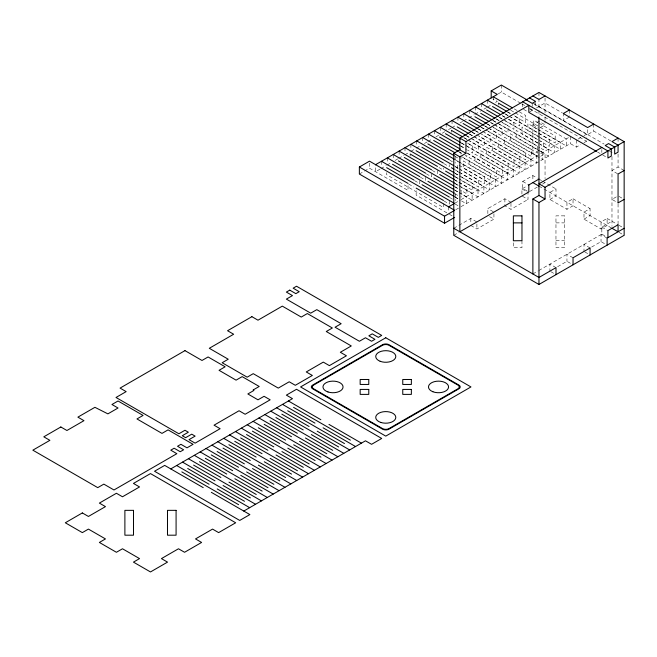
<?xml version="1.0" encoding="UTF-8"?>
<svg xmlns="http://www.w3.org/2000/svg" width="657" height="657" viewBox="0 0 657 657"><rect width="100%" height="100%" fill="white"/><g stroke="black" fill="none" stroke-linecap="round" stroke-linejoin="round"><path stroke-width="0.49" stroke-dasharray="3.29 2.46" d="M359.363 174.039L363.584 171.6M364.43 171.116L369.505 168.184L408.038 190.431L408.038 184.412M497.957 94.025L501.34 92.07L520.861 103.346M380.025 169.136L375.582 171.699L375.582 164.677M380.912 168.619L386.242 165.548M387.137 165.03L391.572 162.468M395.128 160.415L397.797 158.879M398.684 158.362L404.014 155.29M404.901 154.773L410.231 151.701M411.118 151.184L415.561 148.622M416.448 148.104L420.891 145.542M424.438 143.489L427.107 141.953M427.994 141.444L432.437 138.873M435.993 136.828L438.654 135.285M442.21 133.24L444.871 131.696M448.427 129.643L451.088 128.107M451.975 127.598L456.418 125.027M459.974 122.982L462.635 121.438M463.53 120.929L467.965 118.367M468.86 117.849L474.19 114.77M475.077 114.261L480.407 111.181M483.954 109.136L486.623 107.592M487.51 107.083L491.953 104.512M495.501 102.467L497.283 101.441L492.939 98.928M529.665 111.854L532.203 110.392L532.203 107.387M536.432 107.953L545.047 102.977L562.433 113.012M538.962 150.207L532.876 153.722L532.876 124.838L538.962 121.323L545.047 124.838L545.047 120.855M540.703 127.343L545.047 124.838M569.389 117.028L563.304 120.543L563.304 113.513M454.825 203.243L460.155 200.163M461.042 199.646L569.414 137.083M540.703 156.235L545.047 153.722L545.047 178.622M455.712 209.755L460.155 207.185M461.042 206.676L570.301 143.596L576.386 147.111L580.607 144.671M578.07 139.103L583.145 136.18M583.991 135.687L586.52 134.225L586.52 137.239M611.109 141.115L593.723 131.08L587.645 134.595L587.645 127.565M583.991 142.717L586.52 141.255L586.52 138.241M527.086 190.973L522.734 188.46L522.734 181.439L532.876 175.583L537.229 178.088M453.773 228.275L458.036 225.819M458.89 225.326L470.814 218.436L476.9 221.951M487.855 213.624L487.855 208.606L504.888 198.767L510.974 202.282M521.929 188.929L528.014 192.444L528.014 199.465L521.929 195.958L521.929 188.929L526.98 186.013M453.773 235.305L458.89 232.348M529.591 191.532L537.262 187.105M542.444 184.116L545.047 182.605M470.814 225.466L476.9 228.981L493.933 219.142L493.933 212.112L487.855 208.606M504.888 198.767L504.888 205.789L510.974 209.304L528.014 199.465M549.917 199.465L556.003 195.958L556.003 188.929L549.917 192.444L549.917 199.465L566.95 209.304L573.035 205.789L573.035 198.767L566.95 202.282L566.95 209.304M624.15 170.508L618.065 166.993L611.979 170.508L618.065 174.015M583.991 219.142L590.076 215.627L590.076 208.606L583.991 212.112L583.991 219.142L601.032 228.981L607.109 225.466L607.109 218.436L601.032 221.951L601.032 228.981M616.323 196.878L611.979 199.391L618.065 202.906M538.839 270.503L601.837 234.13L601.837 227.108L611.979 221.253M532.876 273.944L537.993 270.996M557.579 266.709L566.95 261.297L571.303 263.81M591.661 247.032L601.032 241.628L605.376 244.133M555.962 222.879L564.56 222.879M555.962 240.692L564.56 240.692M532.876 102.977L604.161 144.129M534.174 104.003L586.52 134.225M609.466 151.102L612.078 152.605M521.748 103.855L525.296 105.9M529.731 108.462L586.52 141.255M529.591 108.89L532.203 110.392M523.604 109.333L527.086 111.345M597.443 151.964L600.079 153.483M602.707 155.003L607.052 157.516M514.275 108.906L525.674 115.492L525.674 122.514L514.275 115.936M538.173 122.703L533.788 120.174L533.788 127.203L539.931 130.743M539.052 123.212L566.244 138.914L566.244 145.936L540.81 131.252M510.817 110.31L514.365 112.355M515.26 112.873L555.19 135.925L555.19 142.955L510.817 117.332M532.876 124.838L538.091 127.844M507.516 111.797L511.023 113.825M514.53 115.846L519.794 118.884L519.794 125.914L508.395 119.328M537.557 129.142L527.908 123.573L527.908 130.595L539.307 137.182M538.436 129.651L560.364 142.306L560.364 149.336L540.185 137.683M507.261 111.887L510.768 113.907M504.937 113.702L508.485 115.755M509.372 116.264L537.771 132.665M538.658 133.174L549.309 139.317L549.309 146.347L540.432 141.222M505.496 114.261L509.931 116.823M502.515 115.698L505.143 117.217M508.649 119.245L513.914 122.284L513.914 129.306L501.636 122.218M537.812 136.081L522.028 126.965L522.028 133.995L539.569 144.121M538.691 136.59L554.475 145.706L554.475 152.728L540.448 144.63M502.252 115.788L504.888 117.307M499.057 117.102L502.605 119.147M503.492 119.664L538.099 139.645M538.986 140.155L543.421 142.717L543.421 149.747L540.76 148.203M499.616 117.66L504.05 120.223M504.937 120.732L539.545 140.713M495.756 118.589L499.263 120.617M500.141 121.118L508.033 125.676L508.033 132.706L495.756 125.618M538.075 143.021L516.147 130.365L516.147 137.387L539.824 151.061M538.945 143.53L548.595 149.098L548.595 156.128L540.703 151.57M496.372 119.18L500.757 121.709M493.177 120.494L496.725 122.547M497.612 123.056L537.541 146.109L537.541 153.138L493.177 127.524M492.84 120.543L498.17 123.615M499.057 124.124L539.873 147.694M540.703 151.209L545.047 153.722M618.935 196.377L624.15 199.391M490.746 122.489L493.374 124.009M494.253 124.518L502.145 129.076L502.145 136.098L489.867 129.01M490.492 122.58L494.877 125.109M487.289 123.894L489.958 125.43M493.506 127.483L531.661 149.509L531.661 156.538L487.289 130.915M486.96 123.935L492.29 127.015M484.866 125.889L487.494 127.409M488.373 127.91L496.265 132.468L496.265 139.498L484.866 132.911M484.611 125.972L488.997 128.501M481.409 127.286L525.781 152.9L525.781 159.93L482.295 134.825M481.08 127.335L486.402 130.406M478.107 128.78L481.614 130.8M482.493 131.31L490.385 135.868L490.385 142.889L478.986 136.311M477.844 128.862L481.359 130.891M475.528 130.686L479.076 132.73M479.963 133.248L519.892 156.3L519.892 163.33L475.528 137.707M475.2 130.727L478.748 132.78M472.227 132.172L475.734 134.2M476.612 134.701L484.505 139.259L484.505 146.289L473.097 139.703M471.964 132.262L475.471 134.283M469.648 134.077L473.196 136.13M474.083 136.64L514.012 159.7L514.012 166.722L469.648 141.107M469.32 134.127L474.641 137.198M466.339 135.572L470.724 138.101M471.603 138.611L478.624 142.659L478.624 149.681L467.217 143.103M466.084 135.654L472.227 139.202M538.962 179.09L541.573 180.601M542.444 181.102L556.003 188.929M573.035 198.767L590.076 208.606M607.109 218.436L618.188 224.834M618.935 225.261L624.15 228.275M463.768 137.477L467.316 139.522M468.203 140.04L508.132 163.092L508.132 170.122L467.316 146.552M464.318 138.036L468.761 140.598M467.48 143.012L472.736 146.051L472.736 153.081L467.48 150.042M538.962 186.12L611.979 228.275M619.042 232.348L624.15 235.305M461.436 142.922L464.984 144.967M465.87 145.484L502.252 166.492L502.252 173.514L467.644 153.533M461.099 142.963L466.429 146.043M522.734 181.439L528.819 184.946M601.837 227.108L607.922 230.615M460.721 145.903L465.107 148.441M460.458 145.994L466.601 149.533M467.086 152.974L496.372 169.884L496.372 176.914L462.651 157.442M459.218 151.833L460.976 152.843L460.976 154.855M601.837 234.13L606.189 236.643M458.964 151.915L461.592 153.434M465.107 155.463L466.856 156.473L466.856 154.469M607.109 238.113L601.032 234.598L601.032 241.628M462.093 156.883L490.483 173.284L490.483 180.305L454.989 159.815M454.833 156.325L458.348 158.353M455.326 159.766L457.986 161.31M458.873 161.819L484.603 176.676L484.603 183.705L460.647 169.867M459.079 165.334L489.777 183.057L489.777 190.087L460.836 173.374M449.831 160.226L452.459 161.745M454.767 166.237L458.315 168.291M459.202 168.8L478.723 180.075L478.723 187.097L460.976 176.848M455.326 166.796L459.76 169.358M454.948 169.744L458.463 171.773M459.333 172.274L483.897 186.457L483.897 193.478L461.091 180.314M443.951 163.626L449.216 166.664L449.216 164.652M459.957 172.865L457.321 171.346L457.321 164.324M590.076 247.952L583.991 244.437L583.991 251.459M455.096 173.218L472.843 183.467L472.843 190.497L455.096 180.248M454.767 173.267L460.089 176.339M455.211 176.684L457.839 178.203M458.717 178.712L478.017 189.848L478.017 196.878L460.475 186.744M438.942 167.527L443.327 170.056L443.327 168.052M454.948 176.766L460.212 179.804M584.861 251.96L588.335 253.972M454.537 179.69L458.085 181.743M458.972 182.252L466.963 186.867L466.963 193.889L460.746 190.3M454.587 183.114L458.101 185.143M458.972 185.652L472.128 193.248L472.128 200.27L460.729 193.692M432.183 170.418L437.447 173.456L437.447 169.44M455.211 183.714L459.596 186.243M454.866 186.67L458.414 188.723M454.537 186.719L459.859 189.791M573.035 257.782L566.95 254.275L566.95 261.297M454.849 190.062L458.356 192.082M459.235 192.591L466.248 196.64L466.248 203.67L460.984 200.631M426.303 173.809L431.567 176.848L431.567 172.84M454.587 190.144L459.851 193.183M454.866 193.7L458.414 195.745M489.588 216.629L493.933 219.142M455.104 197.001L458.611 199.022M420.423 177.209L425.687 180.248L425.687 176.232M454.849 197.084L460.114 200.122M449.873 197.609L452.533 199.145M414.542 180.601L419.798 183.64L419.798 179.632M455.104 204.023L458.611 206.052M443.992 201.001L449.314 204.081L449.314 200.065M556.003 267.621L549.917 264.106L549.917 271.136M408.654 184.001L413.918 187.04M550.788 271.637L554.262 273.64M446.85 212.843L416.152 195.121L416.152 190.103M449.47 214.354L452.082 215.866M618.065 138.11L618.065 143.127M618.065 154.042L618.065 166.993M618.065 203.842L618.065 224.76M611.979 156.596L611.979 226.271M601.837 149.484L601.837 152.498M593.723 124.058L593.723 131.08M576.386 140.081L576.386 147.111M570.301 136.566L570.301 143.596M569.389 110.006L569.389 116.026M545.047 97.942L545.047 112.914M545.047 116.872L545.047 119.87M538.962 92.44L538.962 97.417M538.962 98.419L538.962 109.473M538.962 110.368L538.962 116.429M535.586 102.418L535.586 107.436M532.876 175.583L532.876 180.601M532.203 103.371L532.203 106.377M522.734 103.814L522.734 106.828M521.97 240.692L521.97 247.722L513.363 247.722L513.363 240.692M510.974 203.284L510.974 209.304M501.34 85.049L501.34 92.07M498.4 103.141L498.4 105.145M493.226 96.751L493.226 101.778M487.346 100.151L487.346 105.169M481.458 103.543L481.458 109.571M476.9 223.963L476.9 228.981M475.578 106.943L475.578 112.963M470.814 218.436L470.814 223.454M469.698 110.335L469.698 115.361M463.817 113.735L463.817 118.753M460.976 155.857L460.976 159.873M461.074 190.259L461.074 197.289M457.937 117.127L457.937 122.153M455.096 156.243L455.096 163.265M455.194 193.659L455.194 200.681M452.049 120.527L452.049 125.544M451.343 130.308L451.343 132.312M448.6 206.832L448.6 211.85M446.169 123.918L446.169 129.946M443.434 203.456L443.434 207.472L386.636 174.688L386.636 172.676M440.289 127.318L440.289 133.338M434.408 130.71L434.408 135.736M428.52 134.11L428.52 139.128M422.64 137.502L422.64 142.528M416.76 140.902L416.76 145.92M410.88 144.294L410.88 149.32M410.165 154.075L410.165 156.087M404.999 147.694L404.999 152.711M399.111 151.085L399.111 156.111M393.231 154.485L393.231 159.503M387.351 157.877L387.351 162.903M381.471 161.277L381.471 166.295M369.505 163.166L369.505 168.184M564.56 215.857L555.962 215.857L555.962 247.722L564.56 247.722L564.56 215.857M542.715 152.498L510.259 133.757L510.259 140.787L542.715 159.52L542.715 152.498M536.835 155.89L504.379 137.157L504.379 144.179L536.835 162.92L536.835 155.89M530.946 159.29L498.499 140.549L498.499 147.579L530.946 166.311L530.946 159.29M525.066 162.681L492.619 143.949L492.619 150.97L525.066 169.711L525.066 162.681M519.186 166.081L486.73 147.34L486.73 154.37L519.186 173.103L519.186 166.081M513.306 169.473L480.85 150.74L480.85 157.762L513.306 176.503L513.306 169.473M507.426 172.873L474.97 154.132L474.97 161.162L507.426 179.895L507.426 172.873M501.537 176.265L469.09 157.532L469.09 164.554L501.537 183.295L501.537 176.265M495.657 179.665L463.21 160.924L463.21 167.954L495.657 186.687L495.657 179.665"/><path stroke-width="0.99" d="M454.685 217.368L444.551 223.224L359.363 174.039L359.363 167.018L369.505 161.162L408.038 183.41M491.198 97.926L491.198 90.904L501.34 85.049L527.07 99.905M375.582 164.677L497.283 94.411L491.198 90.904M459.859 149.821L459.859 138.11L538.962 92.44L624.15 141.625L624.15 235.305L538.962 284.481L453.773 235.305L453.773 153.327L459.859 149.821L465.944 153.327L465.944 141.625L528.819 105.317L528.819 112.347L596.564 151.455M545.047 95.955L538.962 99.462L532.876 95.955M453.773 153.327L459.859 156.842L465.944 153.327M569.389 110.006L563.304 113.513L587.645 127.565L593.723 124.058M448.6 206.832L453.93 203.752M359.363 167.018L444.551 216.194L454.685 210.339L416.152 188.091M528.663 185.036L538.962 179.09M601.837 147.472L538.962 183.779L545.047 187.286L624.15 141.625M618.065 138.11L611.979 141.625L618.065 145.131L618.065 152.161L614.681 154.108L614.681 147.086L608.604 143.571L605.22 145.525L611.306 149.04L611.306 156.062L607.922 158.017L607.922 150.987L522.734 101.81M532.876 273.944L532.876 198.997L538.962 195.49L545.047 198.997L545.047 187.286M532.876 198.997L538.962 202.512L545.047 198.997M624.15 170.508L618.065 174.015L618.065 202.906L624.15 199.391M170.771 468.909L292.464 398.651L286.378 395.136L296.521 389.281L381.709 438.457L371.566 444.313L365.481 440.806L243.788 511.064M624.15 228.275L607.109 238.113L607.109 245.135M513.363 222.879L521.97 222.879M529.501 97.901L535.586 101.416L532.203 103.371L526.117 99.856M493.226 96.751L512.517 107.896M498.4 103.141L509.931 109.801M487.346 100.151L506.637 111.288M492.512 106.533L504.05 113.193M481.458 103.543L500.757 114.688M486.632 109.933L498.17 116.593M475.578 106.943L494.877 118.079M480.752 113.324L492.29 119.985M469.698 110.335L488.997 121.479M474.871 116.724L486.402 123.385M463.817 113.735L483.987 125.38M468.991 120.116L480.522 126.776M457.937 117.127L477.228 128.271M463.103 123.516L474.641 130.176M452.049 120.527L471.348 131.663M457.223 126.908L468.761 133.568M446.169 123.918L465.468 135.063M451.343 130.308L462.881 136.968M459.859 138.11L465.944 141.625M440.289 127.318L460.458 138.964M532.876 182.605L538.962 186.12M611.979 228.275L618.065 231.79L618.065 224.76L607.922 230.615L607.922 237.645M445.462 133.7L460.541 142.413M434.408 130.71L459.843 145.402M439.574 137.099L459.99 148.876M428.52 134.11L458.348 151.324M433.694 140.491L454.989 152.785M422.64 137.502L454.217 155.734M427.814 143.891L454.43 159.257M416.76 140.902L449.216 159.635M421.934 147.283L453.88 165.728M410.88 144.294L443.327 163.035M451.441 167.716L454.077 169.235M416.053 150.683L454.209 172.709M404.999 147.694L437.447 166.426M445.561 171.116L454.332 176.175M410.165 154.075L454.537 179.69M399.111 151.085L431.567 169.826M439.681 174.507L454.587 183.114M404.285 157.475L453.979 186.161M393.231 154.485L425.687 173.218M433.801 177.907L453.971 189.553M398.405 160.866L454.307 193.142M387.351 157.877L419.798 176.618M427.912 181.299L454.225 196.492M392.525 164.266L449.314 197.051M381.471 161.277L413.918 180.01M422.032 184.699L454.488 203.432M386.636 167.658L443.434 200.451M453.773 228.275L538.962 277.459L556.003 267.621L556.003 274.651M288.407 400.992L320.862 419.724M328.976 424.406L361.424 443.147M293.58 407.373L350.37 440.157M282.526 404.384L314.982 423.124M323.096 427.806L355.544 446.538M287.7 410.765L344.49 443.557M276.646 407.783L309.094 426.516M317.208 431.197L349.664 449.938M281.82 414.165L338.61 446.949M270.766 411.175L303.214 429.916M311.328 434.597L343.783 453.33M275.932 417.556L332.729 450.349M264.878 414.575L297.334 433.308M305.448 437.989L337.895 456.73M270.052 420.956L326.841 453.741M258.998 417.967L291.453 436.708M299.567 441.389L332.015 460.122M264.171 424.348L320.961 457.141M253.117 421.367L285.573 440.1M293.679 444.781L326.135 463.522M258.291 427.748L315.081 460.532M247.237 424.759L279.685 443.5M287.799 448.181L320.255 466.913M252.411 431.14L309.201 463.932M241.357 428.159L273.805 446.891M281.919 451.573L314.375 470.313M246.523 434.54L303.32 467.324M235.469 431.55L267.925 450.291M276.039 454.973L308.486 473.705M240.643 437.932L297.432 470.724M229.589 434.95L262.044 453.683M270.158 458.364L302.606 477.105M234.763 441.332L291.552 474.116M223.708 438.342L256.156 457.083M264.27 461.764L296.726 480.497M228.882 444.723L285.672 477.516M217.828 441.742L250.276 460.475M258.39 465.156L290.846 483.897M223.002 448.123L279.792 480.908M211.948 445.134L244.396 463.875M252.51 468.556L284.957 487.289M217.114 451.515L273.903 484.308M206.06 448.534L238.516 467.267M246.63 471.948L279.077 490.689M211.234 454.915L268.023 487.699M200.18 451.926L232.635 470.667M240.749 475.348L273.197 494.08M205.354 458.307L262.143 491.099M194.3 455.326L226.747 474.058M234.861 478.739L267.317 497.48M199.473 461.707L256.263 494.491M188.419 458.717L220.867 477.458M228.981 482.139L261.437 500.872M193.585 465.099L250.383 497.891M182.531 462.117L214.987 480.85M223.101 485.531L255.548 504.272M187.705 468.498L244.494 501.283M176.651 465.509L209.107 484.25M217.221 488.931L249.668 507.664M181.825 471.89L238.614 504.683M203.227 487.642L164.685 465.394L154.543 471.25L239.731 520.434L249.874 514.579L211.332 492.323M590.076 254.973L590.076 247.952L573.035 257.782L573.035 264.812M538.962 117.422L538.962 195.49M538.962 202.512L538.962 284.481M528.819 184.946L528.819 191.975L459.859 231.79L459.859 156.842M444.551 216.194L444.551 223.224M184.97 350.633L120.067 388.106L126.152 391.621L116.01 397.477L178.885 433.776L184.97 430.261L188.345 432.216L182.268 435.731L185.644 437.677L191.729 434.17L195.113 436.117L189.027 439.632L195.113 443.147L220.128 428.701L214.042 425.186L239.058 410.748L245.143 414.263L270.158 399.817L264.073 396.302L257.987 399.817L247.845 393.962L253.93 390.447L253.117 389.979L259.203 386.472L242.162 376.633L236.077 380.148L219.044 370.31L225.129 366.795L208.088 356.956L202.003 360.471L184.97 350.633M289.762 290.131L286.378 292.086L292.464 295.601L286.378 299.116L310.72 313.167L316.805 309.652L341.147 323.704L335.062 327.219L359.395 341.27L365.481 337.755L371.566 341.27L374.95 339.316L368.864 335.801L372.24 333.855L378.325 337.361L381.709 335.415L296.521 286.23L293.145 288.185L299.231 291.7L295.847 293.646L289.762 290.131M60.838 426.984L43.805 436.823L49.891 440.338L32.85 450.168L97.753 487.642L103.839 484.127L113.981 489.982L176.856 453.683L170.771 450.168L174.154 448.222L180.24 451.729L183.615 449.782L177.53 446.267L180.913 444.313L186.999 447.828L193.084 444.313L168.069 429.875L161.983 433.39L136.968 418.944L143.054 415.429L118.038 400.992L111.953 404.498L118.038 408.013L107.896 413.869L94.912 407.315L77.879 417.146L83.965 420.661L66.924 430.499L60.838 426.984M251.902 316.674L227.56 330.726L233.646 334.241L209.304 348.292L228.242 359.223L222.156 362.738L247.172 377.175L253.249 373.669L278.264 388.106L289.22 381.783L295.305 385.298L312.346 375.459L306.261 371.952L323.293 362.114L329.379 365.629L346.42 355.79L340.334 352.275L351.281 345.952L326.266 331.514L332.352 327.999L307.336 313.553L301.251 317.068L282.321 306.137L257.987 320.189L251.902 316.674M82.339 512.936L65.306 522.775L82.339 532.613L88.424 529.099L105.465 538.929L99.379 542.444L116.412 552.282L122.498 548.767L139.539 558.606L133.453 562.121L150.486 571.951L167.527 562.121L161.441 558.606L178.482 548.767L184.56 552.282L201.6 542.444L195.515 538.929L212.556 529.099L218.641 532.613L235.674 522.775L150.486 473.59L133.453 483.429L139.539 486.944L122.498 496.774L116.412 493.267L99.379 503.098L105.465 506.613L88.424 516.451L82.339 512.936M385.766 337.755L300.577 386.94L385.766 436.117L470.954 386.94L385.766 337.755M382.522 344.72L312.65 385.068A4.591 2.653 0 0 0 312.65 388.813L382.522 429.152A4.591 2.653 0 0 0 389.01 429.152L458.882 388.813A4.591 2.653 0 0 0 458.882 385.068L389.01 344.72A4.591 2.653 0 0 0 382.522 344.72M382.522 345.311L313.66 385.068A4.591 2.653 0 0 0 313.66 388.813L382.522 428.569A4.591 2.653 0 0 0 389.01 428.569L457.872 388.813A4.591 2.653 0 0 0 457.872 385.068L389.01 345.311A4.591 2.653 0 0 0 382.522 345.311M521.97 215.857L513.363 215.857L513.363 240.766L521.97 240.692L521.97 215.857M368.774 379.483L360.167 379.483L360.167 384.452L368.774 384.452L368.774 379.483M411.364 379.483L402.757 379.483L402.757 384.452L411.364 384.452L411.364 379.483M368.774 389.42L360.167 389.42L360.167 394.389L368.774 394.389L368.774 389.42M411.364 389.42L402.757 389.42L402.757 394.389L411.364 394.389L411.364 389.42M133.494 510.349L124.887 510.349L124.887 535.192L133.494 535.192L133.494 510.349M176.084 510.349L167.486 510.349L167.486 535.192L176.084 535.192L176.084 510.349M327.991 391.958A10.036 5.798 0 0 0 343.053 386.94A10.036 5.798 0 0 0 327.991 381.914A10.036 5.798 0 0 0 327.991 391.958M380.14 361.276A10.036 5.798 0 0 0 395.777 356.891A10.036 5.798 0 0 0 381.38 351.265A10.036 5.798 0 0 0 380.14 361.276M380.748 422.418A10.036 5.798 0 0 0 395.801 417.392A10.036 5.798 0 0 0 380.748 412.374A10.036 5.798 0 0 0 380.748 422.418M432.889 391.736A10.036 5.798 0 0 0 448.534 387.351A10.036 5.798 0 0 0 434.129 381.725A10.036 5.798 0 0 0 432.889 391.736"/></g></svg>
